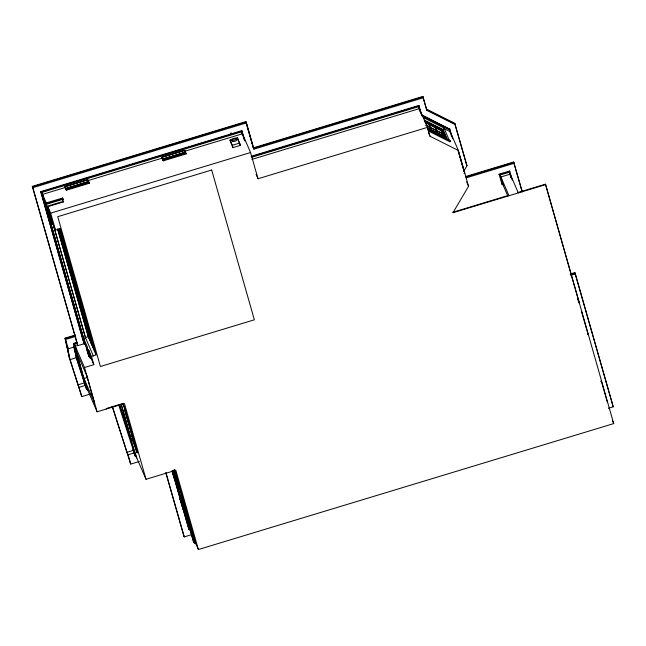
<?xml version="1.0" encoding="UTF-8"?>
<svg xmlns="http://www.w3.org/2000/svg" width="646" height="646" viewBox="0 0 646 646"><rect width="100%" height="100%" fill="white"/><g stroke="black" fill="none" stroke-linecap="round" stroke-linejoin="round"><path stroke-width="0.97" d="M429.073 130.799L429.396 130.258L449.979 140.586L450.262 141.232L449.939 141.773L429.356 131.453L418.543 106.671L251.956 157.188M429.356 131.453L429.396 130.258M441.113 131.13L441.598 130.306L424.987 121.981M428.104 129.499L444.65 137.792L445.134 136.976L442.292 130.403L442.776 129.588L424.487 120.414M447.549 140.109L443.003 129.62L443.972 127.981L423.364 117.604M443.334 130.387L444.295 128.74L450.246 131.727L451.514 136.185M443.624 137.897L443.867 137.485M444.077 138.397L444.561 137.582L434.112 132.341M449.656 141.127L449.979 140.586M463.998 170.851L467.001 165.756L454.727 123.329L426.4 109.117L422.799 96.464L253.321 147.853L245.851 121.626L32.3 186.379L77.48 344.778M421.959 116.014L449.398 129.781L458.353 150.47L468.552 186.29L452.967 212.72L545.636 184.619L613.7 423.598L198.395 549.536L195.593 543.076L186.218 510.138L185.596 510.324M32.486 186.815L246.037 122.054L253.507 148.289L422.985 96.892L426.958 110.409L455.285 124.621M32.3 186.379L32.857 187.679L246.409 122.918L253.878 149.145L423.356 97.756L422.799 96.464M40.73 191.62L241.862 130.629L242.048 131.057L40.916 192.056L40.73 191.62L84.053 343.753L84.86 343.995L87.614 350.35M84.86 343.995L41.699 192.443L241.596 131.832L250.551 152.521L258.02 178.748L427.49 127.359L430.026 136.258L458.353 150.47M65.206 187.526L42.539 194.389L85.708 345.949M162.049 158.165L88.171 180.549L88.672 182.309L87.84 179.798L64.85 186.71L66.368 190.207L89.334 183.246L88.89 182.019L65.916 188.979L66.086 189.561M185.014 151.18L242.436 133.787L244.043 139.407M88.341 181.542L65.367 188.511L65.698 189.262L64.875 186.759L87.84 179.798L89.334 183.246M65.731 188.527L88.074 181.744M162.76 159.61L185.733 152.65L186.177 153.877L163.204 160.846L161.694 157.341L184.659 150.373L186.177 153.877M69.703 188.269L74.355 186.856M76.22 186.29L80.879 184.877M82.736 184.312L87.396 182.907M163.753 159.748L185.168 153.255L184.917 152.383L162.574 159.158L162.929 160.2M89.164 182.665L66.199 189.625L66.368 190.207M186.008 153.296L163.042 160.256L163.204 160.846M230.832 142.653L230.073 140.109L237.518 137.848L240.425 145.35L232.972 147.611L230.735 142.435M230.162 140.319L232.027 139.754M235.75 138.624L237.615 138.066M230.073 140.109L232.31 145.277L239.755 143.016M52.746 222.854L85.474 337.753L83.609 338.318L45.163 203.296L62.549 198.023L63.155 199.84L62.533 200.026L62.371 199.444L46.229 204.338L51.212 221.82L52.051 223.766L52.673 223.573L55.467 230.041L60.207 228.918L96.068 354.824L91.49 356.527L88.696 350.059L88.074 350.245L87.234 348.307L86.612 348.501L86.338 347.847L87.573 347.475L83.592 338.262M45.163 203.296L45.446 203.942L62.823 198.669M46.229 204.338L47.069 206.276L63.211 201.382L63.373 201.964L47.852 206.672L52.673 223.573M47.852 206.672L50.654 213.14L250.551 152.521M251.262 156.275L418.81 105.468L421.362 114.221M251.447 156.703L418.996 105.896M251.827 159.417L419.383 108.625L420.401 112.186M50.307 221.368L50.59 222.014L51.212 221.82M57.76 229.072L70.366 273.315L74.532 282.14L59.472 229.241M72.368 279.137L73.458 280.857M75.211 284.894L73.935 282.754L59.004 229.152M77.052 287.963L74.783 283.529L77.076 288.827L59.949 228.7L60.95 231.026L59.634 228.797M76.381 286.404L77.068 289.997L78.384 292.234L75.784 287.026M464.054 173.451L464.676 173.265L458.256 151.051L464.676 173.265M465.613 176.56L513.627 162.001L522.17 191.329M465.798 176.996L513.812 162.437M466.17 177.86L514.184 163.301M499.083 174.21L509.637 171.012L509.823 171.44L499.269 174.638L499.083 174.21L502.095 184.546L501.902 184.118M507.748 195.795L502.548 183.779L500.052 175.034L509.371 172.207L518.318 192.896M452.781 212.284L508.822 195.294M518.132 192.468L545.45 184.183L545.636 184.619M81.485 395.723L69.356 357.932L65.036 338.173L75.598 334.967M75.461 335.492L65.222 338.601L69.598 358.49M65.036 338.173L65.593 339.465L75.695 336.396M87.791 334.515L91.659 343.438L75.219 285.734L71.359 276.811L87.791 334.515L91.966 343.341L74.888 283.723M52.891 223.282L85.442 337.567L88.236 336.719L96.068 354.824M90.4 393.995L81.864 396.587L70.091 359.612L67.176 346.304L68.25 348.792L74.46 346.91L73.458 343.414L77.245 342.259M73.458 343.414L73.644 343.842L77.124 342.784M74.193 346.692L74.976 348.501L75.598 348.315L74.435 344.237L77.165 343.406M77.762 345.432L75.275 346.175L76.454 350.302L75.517 348.129L76.22 351.343M77.286 344.342L77.851 345.634L84.053 343.753M94.486 349.163L92.216 344.73L94.51 350.035L77.375 289.901M93.815 347.613L94.502 351.198M70.091 359.612L76.293 357.731L73.797 346.329M76.293 357.731L86.596 389.304L76.535 358.296L77.157 358.102L74.839 347.524M86.338 347.847L88.938 356.657L89.56 356.471L90.4 358.409L91.021 358.223L93.815 364.683L84.505 367.509L74.435 344.237M87.727 377.369L83.996 378.499L76.357 351.666M84.093 381.931L84.715 381.746L87.896 390.491M78.134 384.774L84.335 382.892M85.264 384.645L85.886 384.451M79.208 387.261L85.409 385.379M107.196 408.264L118.565 404.816M120.463 404.243L123.305 403.379M85.87 384.402L87.049 388.537L97.118 411.809L124.436 403.524L146.02 479.3L175.817 470.264L198.395 549.536M571.04 273.775L574.803 272.628L575.368 273.92L613.216 406.819L608.395 408.28M122.772 403.863L125.453 410.057L137.574 452.604L136.952 452.798L124.549 409.596L125.171 409.411M570.281 274.485L574.988 273.064M124.549 409.596L124.831 410.242L125.453 410.057M570.652 275.349L575.368 273.92M132.341 435.662L130.484 436.228L121.391 404.315M146.02 479.3L135.943 456.028L133.609 449.236L132.987 449.422L135.49 456.795L135.305 456.367L118.533 404.404M112.331 406.286L127.028 452.273L133.238 450.383M134.166 452.135L134.78 451.95M127.028 452.273L128.102 454.752L134.311 452.87M136.669 452.152L137.291 451.958M130.201 462.786L130.758 464.078L139.326 461.478M587.408 334.24L588.03 334.055L581.602 311.84L581.885 312.486M175.058 477.039L175.769 477.063L175.147 477.249L177.803 486.575L178.175 487.439L178.797 487.254L176.14 477.927L175.526 478.113L175.058 477.039L173.128 470.28M177.416 479.243L176.794 479.437L175.922 477.507L175.332 477.685L173.411 470.926M174.88 478.202L174.258 478.387L173.887 477.531L172.03 470.999M178.078 481.561L177.464 481.787L176.802 480.236M178.74 483.894L178.126 484.112L177.464 482.57M177.803 486.575L178.425 486.39L176.431 479.38M179.402 486.22L178.797 486.446L178.126 484.904M179.451 488.764L180.072 488.57L174.67 469.594M179.499 488.869L180.121 488.683M180.662 499.713L180 497.396L180.622 497.21M180.896 497.856L182.77 497.307M183.682 509.096L183.06 509.282L182.689 508.418L180.032 499.092L180.654 498.906M600.853 381.455L601.474 381.269L601.192 380.623L607.337 402.192M182.689 508.418L183.311 508.232L187.227 517.284L186.605 517.47M184.57 507.958L183.948 508.144L193.566 542.026L193.848 542.672L184.32 509.008L184.942 508.822L195.14 543.843L174.049 469.779M185.644 510.437L186.266 510.243M179.951 487.77L186.541 510.897L185.919 511.083L180 497.396M186.872 512.456L186.266 512.674L185.604 511.131M187.542 514.781L186.928 515.007L186.266 513.465M187.13 517.066L186.508 517.252L186.977 518.334L187.598 518.149M188.204 517.115L187.59 517.341L186.928 515.799M186.791 517.906L187.413 517.712L188.252 519.65L188.874 519.465M183.69 535.607L184.255 536.899L191.967 534.565M426.586 109.554L454.913 123.757M422.516 115.586L449.955 129.345L421.442 114.713L421.628 115.141M424.212 120.188L443.003 129.62M424.874 121.666L442.292 130.403M425.456 122.748L441.355 130.718L443.608 135.926M425.875 125.187L429.978 127.246L428.742 124.395M442.591 133.577L436.841 130.686L435.606 127.835M425.964 125.405L430.075 127.464L431.31 130.322M442.688 133.787L436.938 130.904L437.859 133.044M427.547 127.9L444.157 136.233L441.598 130.306M427.717 128.239L445.134 136.976M438.174 133.762L443.099 136.233M434.064 132.228L443.681 137.049M427.725 129.919L450.262 141.232M230.816 133.593C232.673 133.892 230.428 131.8 230.792 133.577M577.734 299.429L579.502 303.523M587.747 333.409L588.03 334.055M613.216 406.819L574.803 272.628M612.545 420.926L613.7 423.598M500.052 175.034L509.008 195.722M466.444 164.464L467.001 165.756M443.947 127.924L449.939 141.773M466.622 181.825L468.552 186.29M442.776 129.588L447.169 139.746M441.476 131.97L443.309 136.209M435.049 127.553L436.284 130.411L430.535 127.528L429.299 124.67M437.617 133.48L436.381 130.629L430.632 127.738L431.552 129.886M426.4 109.117L426.958 110.409M428.484 132.688L430.026 136.258M245.851 121.626L246.409 122.918M253.321 147.853L253.878 149.145M256.091 174.291L258.02 178.748M238.188 140.182L240.425 145.35M63.155 199.84L62.549 198.023M62.371 199.444L63.373 201.964M172.991 470.643L174.913 475.076M176.043 478.5L172.886 471.184L180.63 497.913M173.548 473.518L176.713 480.834M178.554 485.065L180.404 489.329L179.782 489.515L178.385 486.406M174.21 475.852L177.375 483.168M174.468 477.354L178.03 485.477M180.549 497.049L186.541 510.897M181.688 502.079L185.24 510.308M180.032 499.092L180.404 499.956L181.025 499.77L189.439 528.848L192.193 535.203M182.35 504.413L185.895 512.601M183.012 506.747L186.565 514.967M183.27 508.24L183.642 509.105M187.372 517.729L187.558 518.157M41.699 192.443L46.359 203.207M47.562 211.775L49.572 216.41M70.366 273.315L74.225 282.237L59.157 229.338M137.574 452.604L129.644 434.29L121.093 404.283M132.503 444.868L136.791 457.982M85.442 337.567L93.355 355.962M106.243 408.555L106.437 408.983M86.992 376.255L75.509 349.696L83.164 376.578L94.631 403.064M81.299 395.295L81.864 396.587M119.607 404.517L132.511 444.9M119.332 404.558L133.609 449.236M112.186 406.431L130.387 463.214M81.654 371.28L77.019 354.993M83.875 378.217L85.813 384.281M77.157 358.102L84.715 381.746M545.45 184.183L579.317 303.095M513.627 162.001L522.162 191.975M509.637 171.012L512.205 180.016M511.454 178.538L510.211 174.154L500.892 176.972L503.395 185.733M509.371 172.207L510.865 177.456M454.727 123.329L466.63 164.891M449.769 128.917L452.676 138.898M449.398 129.781L450.23 132.68M418.81 105.468L421.176 113.785M418.543 106.671L419.811 111.12M241.862 130.629L244.794 140.933M241.596 131.832L242.395 134.643M237.518 137.848L238.277 140.392M232.31 145.277L232.972 147.611M174.646 470.869L176.301 476.659M187.752 516.881L191.248 529.155M174.032 470.74L175.954 477.499M175.526 478.113L178.175 487.439M174.945 477.354L180.573 497.105M173.176 472.654L173.855 475.028M180.872 499.673L181.308 501.215M181.978 503.549L182.422 505.115M172.272 470.934L188.987 529.623L172.135 470.926M165.877 472.396L184.255 536.899M165.869 473.025L183.876 536.035M123.257 403.71L132.067 434.693M124.831 410.242L136.952 452.798M128.102 454.752L130.758 464.078M60.643 229.952L62.872 237.76M63.421 239.682L71.908 269.503M72.457 271.425L77.116 287.777M78.295 291.935L94.542 348.977M59.48 228.611L75.097 283.433M76.365 287.89L92.523 344.633M59.174 228.708L92.935 347.58M74.242 282.665L91.369 343.963M73.038 279.137L74.976 285.92M89.043 335.306L89.592 337.244M58.536 229.378L88.106 334.418M72.675 279.04L89.802 340.337M59.618 233.868L60.441 236.775M86.096 326.844L86.919 329.751M58.075 228.975L70.672 273.218M57.615 229.217L88.236 336.719M50.654 213.14L55.467 230.041M91.49 356.527L93.815 364.683M88.696 350.059L91.021 358.223M47.069 206.276L52.051 223.766M88.074 350.245L90.4 358.409M87.234 348.307L89.56 356.471M45.446 203.942L50.59 222.014M86.612 348.501L88.938 356.657M40.916 192.056L84.246 344.189M84.505 367.509L97.118 411.809M86.806 375.819L94.445 402.636M32.857 187.679L77.851 345.634M73.644 343.842L74.976 348.501M65.593 339.465L68.25 348.792M74.007 346.757L76.535 358.296M236.727 139.479A2.6 0.929 -15.9 0 1 234.474 141.385A2.6 0.929 -15.9 0 1 232.092 140.65M184.683 150.429L161.718 157.398L162.211 159.142L185.184 152.181L185.507 152.932L184.683 150.429M211.686 170.003L57.736 216.685L100.396 366.492L254.354 319.802L211.686 170.003M232.6 140.408A2.6 0.929 -15.9 0 0 236.589 138.761A2.6 0.929 -15.9 0 0 233.093 138.632A2.6 0.929 -15.9 0 0 232.6 140.408"/></g></svg>
